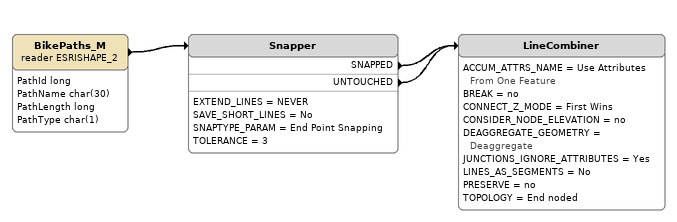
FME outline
BikePaths_M (reader ESRISHAPE_2)
    attributes: PathId long, PathName char(30), PathLength long, PathType char(1)
    -> Snapper
Snapper
    EXTEND_LINES = NEVER
    SAVE_SHORT_LINES = No
    SNAPTYPE_PARAM = End Point Snapping
    TOLERANCE = 3
    SNAPPED -> LineCombiner
    UNTOUCHED -> LineCombiner
LineCombiner
    ACCUM_ATTRS_NAME = Use Attributes From One Feature
    BREAK = no
    CONNECT_Z_MODE = First Wins
    CONSIDER_NODE_ELEVATION = no
    DEAGGREGATE_GEOMETRY = Deaggregate
    JUNCTIONS_IGNORE_ATTRIBUTES = Yes
    LINES_AS_SEGMENTS = No
    PRESERVE = no
    TOPOLOGY = End noded
